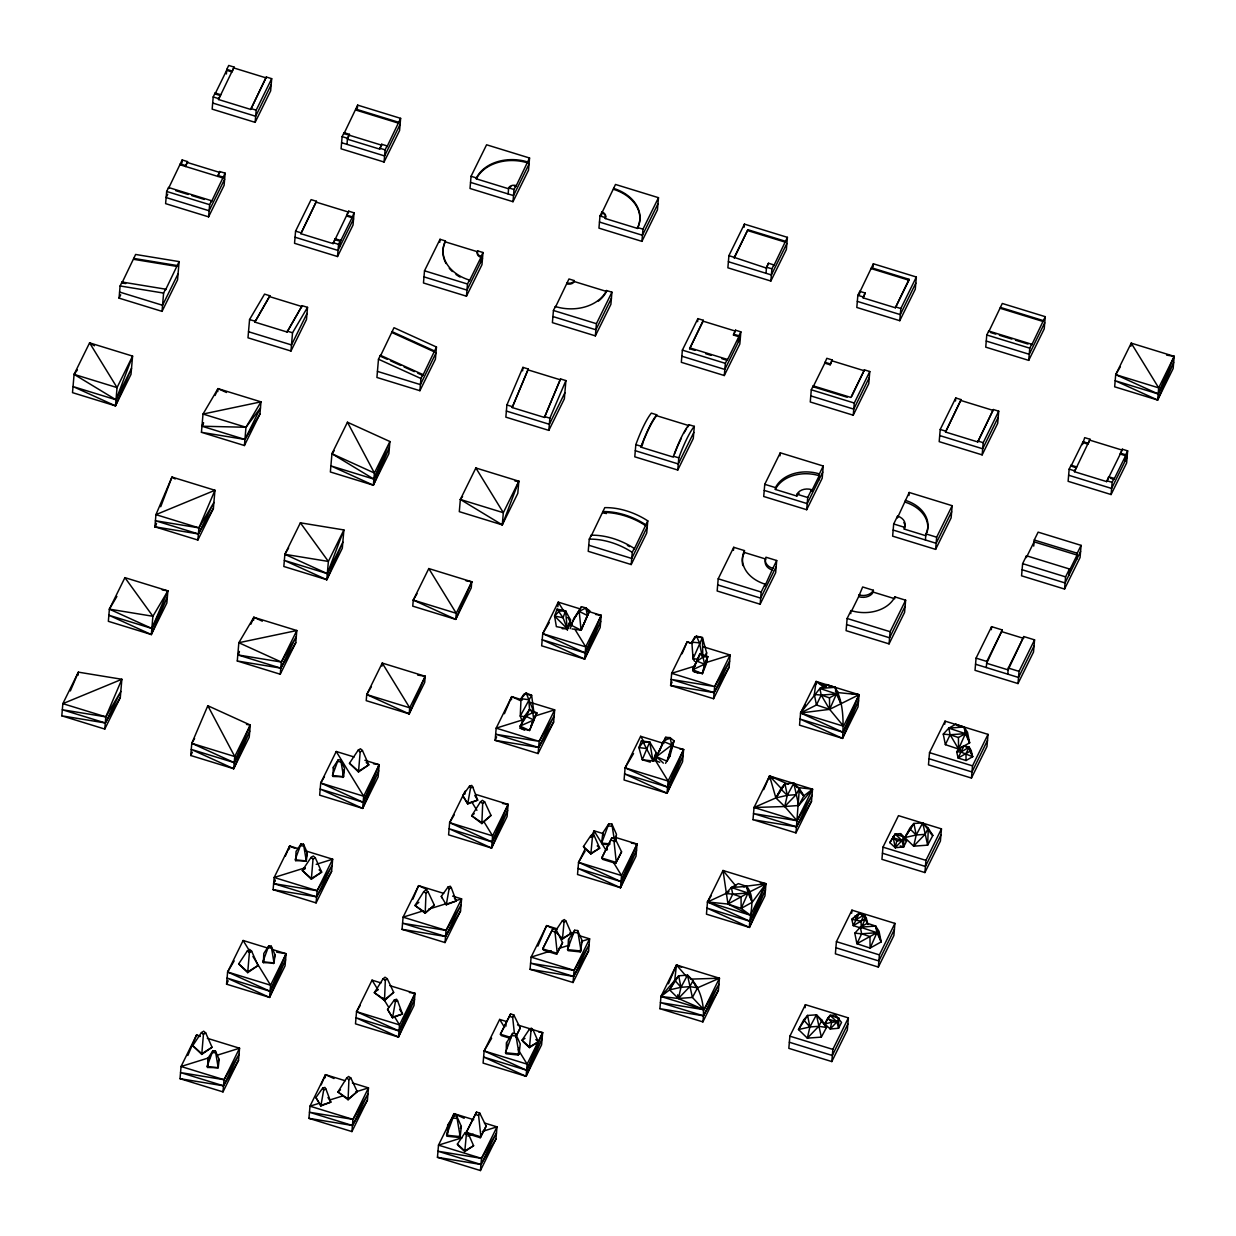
<?xml version="1.0" encoding="UTF-8"?>
<svg xmlns="http://www.w3.org/2000/svg" width="1236" height="1236" viewBox="0 0 1236 1236"><rect width="100%" height="100%" fill="white"/><g stroke="black" fill="none" stroke-linecap="round" stroke-linejoin="round"><path stroke-width="1.5" d="M900.163 845.872L903.624 846.954L903.856 836.834L900.426 833.62L895.158 834.099L889.812 842.628L895.25 847.711L903.624 846.954L906.56 841.113L903.856 836.834L895.158 834.099L889.812 842.628M656.007 756.432L656.115 752.508L649.703 741.971L641.345 740.997L638.919 747.61L642.272 759.738L650.321 762.149M350.869 1078.039L348.907 1079.661L348.089 1099.762L337.907 1091.96L346.621 1078.116L348.598 1076.479L350.869 1078.039L357.235 1091.62L348.089 1099.762M387.301 978.757L385.323 980.395L384.504 1000.48L374.323 992.678L383.036 978.835L385.014 977.212L387.301 978.757L393.666 992.338L384.504 1000.48M427.98 891.604L426.003 893.226L425.184 913.311L415.002 905.509L423.716 891.666L425.694 890.044L427.98 891.604L434.346 905.185L425.184 913.311M484.651 801.855L482.689 803.493L481.855 823.578L471.688 815.775L480.402 801.932L482.364 800.31L484.651 801.855L491.016 815.436L481.855 823.578M464.767 1151.566L466.327 1134.725L464.705 1133.227L457.382 1144.088L458.17 1145.463L464.767 1151.566L473.604 1145.741L468.274 1133.582L466.636 1132.068L464.705 1133.227M529.471 1047.618L531.016 1030.793L529.394 1029.279L522.071 1040.156L522.859 1041.531L529.471 1047.618L538.293 1041.793L532.963 1029.65L531.325 1028.136L529.394 1029.279M562.38 920.712L564.311 919.569L565.949 921.067L571.279 933.226L562.457 939.051L564.018 922.226L562.38 920.712L555.057 931.589M590.854 853.983L592.415 837.143L590.777 835.644L583.469 846.521L584.242 847.881L590.854 853.983L599.692 848.159L594.346 836L592.724 834.501L590.777 835.644M694.555 661.306L693.072 658.757L693.365 655.111M205.701 1032.941L203.446 1034.347L201.746 1054.416L192.723 1045.671L201.437 1032.585L203.693 1031.179L205.701 1032.941L212.067 1047.278L201.746 1054.416M251.65 951.195L249.394 952.601L247.694 972.655L238.672 963.91L247.385 950.839L249.657 949.418L251.65 951.195L258.015 965.532L247.694 972.655M315.304 857.784L313.032 859.19L311.348 879.244L302.31 870.515L311.039 857.429L313.295 856.023L315.304 857.784L321.669 872.122L311.348 879.244M362.442 750.53L360.186 751.936L358.486 771.99L349.464 763.261L358.177 750.175L360.449 748.769L362.442 750.53L368.807 764.868L358.486 771.99M77.42 369.919L74.083 374.369L72.507 392.646L115.489 405.871L131.001 374.369L132.576 356.092L89.595 342.866L74.083 374.369L116.014 399.784L131.526 368.282L115.489 405.871L73.032 386.559L116.014 399.784L132.576 356.092L117.049 387.594L115.489 405.871M61.8 715.829L62.851 703.655L78.362 672.152L121.854 679.275L120.294 697.552L104.782 729.055L61.8 715.829L105.292 722.967L120.294 697.552M78.1 675.196L78.362 672.152L70.344 690.939M179.112 261.599L177.551 279.861L162.04 311.364L119.058 298.139L120.108 285.964L122.04 282.024L165.547 289.162L165.469 290.074L179.112 261.599L135.62 254.461L121.962 282.936L125.748 283.554M121.962 282.936L122.04 282.024M116.895 596.432L109.386 609.147L108.351 621.322L151.317 634.547L166.845 603.044L167.88 590.87L124.913 577.645L109.386 609.147L151.843 628.46L167.354 596.957L151.317 634.547L108.876 615.234L151.843 628.46L167.88 590.87L162.21 589.927M104.782 729.055L105.817 716.865L121.854 679.275L62.851 703.655L105.817 716.865L120.819 691.465L105.292 722.967L62.325 709.742L105.817 716.865M225.137 173.179L211.495 201.653L211.572 200.742L168.59 187.517L166.659 191.456L165.609 203.631L208.59 216.856L224.102 185.354L225.137 173.179L219.776 171.526L217.752 176.377L219.776 171.526M168.59 187.517L168.513 188.428L182.171 159.954L187.548 161.607L185.524 166.458L187.548 161.607M162.04 311.364L163.6 293.086L165.547 289.162M181.908 162.998L182.171 159.954M213.38 508.537L198.393 533.952L154.902 526.814L155.937 514.639L171.974 477.05L214.956 490.275L213.38 508.537L197.868 540.039L154.902 526.814L156.354 523.4M151.317 634.547L152.893 616.27L167.88 590.87M213.195 96.949L212.159 109.139L255.126 122.349L270.653 90.861L271.688 78.671L266.327 77.018L250.723 109.432L218.494 99.513L220.518 94.662L215.141 93.009L213.195 96.949L218.571 98.602M220.518 94.662L220.425 95.574L215.064 93.921L215.141 93.009M208.59 216.856L209.626 204.682L211.572 200.742M226.389 73.959L226.775 69.386L228.722 65.446L234.083 67.099L218.494 99.513M234.083 67.099L232.074 71.951L226.698 70.297L215.064 93.921M201.437 432.322L203.013 414.045L217.999 388.629L260.981 401.855L259.931 414.045L244.419 445.532L201.437 432.322L244.944 439.444L259.931 414.045M197.868 540.039L198.919 527.865L214.956 490.275L155.937 514.639L198.919 527.865L213.905 502.449L198.393 533.952L155.412 520.727L198.919 527.865M217.737 391.673L217.999 388.629L226.497 392.492M190.73 755.505L191.781 743.315L207.818 705.725L250.259 725.038L249.224 737.212L233.712 768.715L190.73 755.505L192.368 752.183M255.126 122.349L256.176 110.174L271.688 78.671M207.324 1038.302L239.552 1048.221L238.517 1060.395L222.99 1091.898L180.023 1078.688L181.059 1066.498L196.57 1034.995L200.155 1036.092M250.723 109.432L266.327 77.018M249.564 319.537L247.988 337.814L290.97 351.039L306.482 319.537L307.532 307.347L302.156 305.694L287.076 332.02L254.848 322.102L269.927 295.775L264.55 294.122L249.564 319.537L254.925 321.19M244.419 445.532L245.979 427.27L260.981 401.855L203.013 414.045L245.979 427.27L260.456 407.942L244.944 439.444L201.962 426.219L203.43 422.805M237.281 660.997L238.842 642.72L253.844 617.305L296.81 630.53L295.775 642.72L280.248 674.223L237.281 660.997L280.773 668.12L295.775 642.72M254.848 322.102L269.927 295.775M233.712 768.715L249.749 731.125L234.222 762.627L191.256 749.402L233.712 768.715L234.747 756.54L250.259 725.038L246.489 724.42M253.581 620.348L253.844 617.305L262.326 621.167M271.781 949.31L286.103 953.713L285.053 965.903L269.541 997.406L226.559 984.18L227.609 971.99L243.121 940.488L268.197 948.213M348.706 211.186L333.102 243.616L300.873 233.697L316.462 201.283L311.101 199.629L295.574 231.132L294.539 243.307L337.521 256.532L353.032 225.029L354.068 212.839L348.706 211.186L346.76 215.126L346.683 216.037L352.059 217.69L340.425 241.329L335.049 239.676L335.126 238.764L340.503 240.417L339.977 246.505M222.99 1091.898L224.04 1079.723L239.552 1048.221L217.613 1055.081M290.97 351.039L292.53 332.762L307.532 307.347M300.873 233.697L316.462 201.283M287.076 332.02L302.156 305.694M288.621 547.95L284.867 554.315L283.832 566.49L326.798 579.715L342.31 548.212L343.886 529.935L300.379 522.813L284.867 554.315L327.324 573.628L342.835 542.125L326.798 579.715L284.342 560.402L327.324 573.628L343.886 529.935L328.374 561.438L326.798 579.715M280.248 674.223L281.298 662.032L296.81 630.53L238.842 642.72L281.298 662.032L296.285 636.617L280.773 668.12L237.806 654.91L239.259 651.48M305.786 850.94L332.654 859.205L331.603 871.395L316.092 902.898L273.11 889.673L274.16 877.483L289.672 845.996L298.633 848.746M342.125 136.624L341.09 148.799L384.056 162.024L399.583 130.522L400.618 118.347L357.652 105.122L343.994 133.596L381.6 145.168L379.653 149.108L347.424 139.189L349.448 134.338L344.071 132.685L342.125 136.624L347.501 138.278L346.976 144.365M333.102 243.616L335.126 238.764M269.541 997.406L285.578 959.8L270.066 991.303L227.084 978.078L269.541 997.406L270.591 985.216L286.103 953.713L276.648 952.168M343.994 133.596L344.071 132.685M337.521 256.532L338.556 244.342L340.503 240.417M289.409 849.039L289.672 845.996L294.771 848.313M357.389 108.165L357.652 105.122M352.059 217.69L354.068 212.839M334.168 450.738L331.943 453.72L330.367 471.982L373.349 485.207L388.861 453.705L389.912 441.53L347.455 422.218L331.943 453.72L373.875 479.12L389.386 447.617L373.349 485.207L330.893 465.895L373.875 479.12L389.912 441.53L374.4 473.033L373.349 485.207M354.129 756.988L336.223 751.488L320.711 782.991L319.661 795.165L362.642 808.39L378.154 776.888L379.189 764.713L364.867 760.294M379.653 149.108L381.677 144.257L387.038 145.91L386.961 146.821L400.618 118.347M316.092 902.898L317.127 890.708L332.654 859.205L316.2 864.35M381.6 145.168L381.677 144.257M384.056 162.024L385.107 149.85L387.038 145.91M352.368 1082.937L368.482 1087.896L367.432 1100.071L351.92 1131.573L308.954 1118.348L309.989 1106.174L325.501 1074.671L345.199 1080.727M417.706 373.179L422.805 375.497L422.882 374.585L380.425 355.273L378.479 359.212L376.918 377.474L419.9 390.7L435.412 359.197L436.462 347.022L394.006 327.71L380.348 356.184L387.146 359.274M380.348 356.184L380.425 355.273M325.253 1077.715L325.501 1074.671L333.998 1078.534M371.418 686.629L366.737 694.57L366.211 700.657L409.178 713.883L424.705 682.38L425.215 676.293L382.248 663.068L366.737 694.57L409.178 713.883L425.215 676.293L417.66 675.057M362.642 808.39L378.679 770.8L363.152 802.303L320.186 789.078L362.642 808.39L363.678 796.216L379.189 764.713L373.519 763.771M381.986 666.111L382.248 663.068L409.703 707.795L409.178 713.883M381.012 982.914L372.051 980.163L356.54 1011.666L355.489 1023.841L398.471 1037.066L413.983 1005.563L415.033 993.389L389.958 985.679M424.504 270.792L423.469 282.982L466.451 296.192L481.963 264.689L482.998 252.515L477.637 250.862L477.56 251.773A5.716 4.264 4.9 0 0 480.989 257.366L469.356 280.989L469.433 280.078A40.046 29.803 4.9 0 1 445.393 240.943L440.031 239.29L424.504 270.792L467.486 284.017L466.451 296.192M351.92 1131.573L352.971 1119.383L368.482 1087.896L355.69 1091.882M419.9 390.7L420.935 378.525L422.882 374.585M439.769 242.333L440.031 239.29M417.026 593.713L413.272 600.063L412.747 606.15L455.729 619.375L471.24 587.872L471.766 581.785L428.799 568.56L413.272 600.063L455.729 619.375L471.766 581.785L466.096 580.858M422.805 375.497L436.462 347.022M443.091 249.394A40.046 29.803 4.9 0 1 445.315 241.854L445.393 240.943M452.623 896.131L461.584 898.881L460.534 911.056L445.022 942.558L402.04 929.333L403.09 917.158L418.602 885.656L443.678 893.365M471.055 176.284L470.02 188.475L512.986 201.7L528.514 170.197L529.549 158.007L486.582 144.782L471.055 176.284L476.432 177.938A40.046 29.803 4.9 0 1 527.617 161.947L529.549 158.007M398.471 1037.066L414.508 999.476L398.996 1030.978L356.014 1017.753L398.471 1037.066L399.522 1024.891L415.033 993.389L409.363 992.462M510.87 186.713A5.716 4.264 4.9 0 0 508.583 188.768L476.354 178.849L476.432 177.938M480.541 262.542L481.067 256.455L482.998 252.515M462.573 496.501L460.348 499.468L459.298 511.658L502.279 524.883L517.791 493.38L518.842 481.19L475.86 467.965L460.348 499.468L502.279 524.883L518.842 481.19L515.01 481.098M455.729 619.375L456.254 613.288L471.766 581.785M464.89 794.192L465.153 791.148L449.626 822.651L448.591 834.841L491.573 848.05L507.084 816.563L508.12 804.373L475.891 794.454M508.135 193.944L508.66 187.857A5.716 4.264 4.9 0 1 515.968 185.57L515.891 186.481A5.716 4.264 4.9 0 0 514.439 186.188M445.022 942.558L446.057 930.384L461.584 898.881L456.099 900.596M512.986 201.7L514.037 189.51L515.968 185.57M484.45 1123.014L496.996 1126.861L495.945 1139.051L480.433 1170.554L437.451 1157.329L438.502 1145.139L454.014 1113.651L473.712 1119.708M515.891 186.481L527.617 161.947M506.899 404.96L505.848 417.15L548.83 430.375L564.342 398.873L565.903 380.595L560.541 378.942L544.427 417.444L512.183 407.54L528.297 369.023L522.936 367.37L506.899 404.96L512.26 406.613M502.279 524.883L503.33 512.693L518.842 481.19M453.751 1116.695L454.014 1113.651L464.195 1118.286M522.627 370.862L522.936 367.37M512.183 407.54L528.297 369.023M491.573 848.05L507.61 810.461L492.082 841.963L449.116 828.738L491.573 848.05L492.608 835.876L508.12 804.373L502.449 803.446M511.441 699.7L511.704 696.64L522.442 699.947M506.822 1021.631L499.653 1019.422L484.141 1050.924L483.091 1063.099L526.072 1076.324L541.584 1044.822L542.635 1032.647L517.56 1024.938M553.434 310.468L552.399 322.642L595.366 335.868L610.893 304.365L611.928 292.19L606.567 290.537A40.046 29.803 4.9 0 1 555.381 306.528L553.434 310.468L596.416 323.693L595.366 335.868M480.433 1170.554L481.468 1158.364L496.996 1126.861L482.364 1131.434M555.381 306.528L555.304 307.44L568.962 278.965L574.323 280.618L574.246 281.53A5.716 4.264 4.9 0 1 566.938 283.816M548.83 430.375L549.865 418.185L565.903 380.595M544.427 417.444L560.541 378.942M579.73 608.761L558.239 602.148L542.728 633.651L541.677 645.825L584.659 659.051L600.171 627.548L601.221 615.374L586.899 610.955M520.186 700.518L511.704 696.64L496.177 728.143L495.142 740.333L538.108 753.558L539.159 741.368L554.67 709.866L531.387 702.712M557.853 606.706L558.116 603.662M578.865 935.528L589.603 938.835L588.568 951.009L573.04 982.512L530.074 969.287L531.109 957.112L546.621 925.61L557.374 928.916M538.108 753.558L553.635 722.056L554.67 709.866L534.57 716.154M526.072 1076.324L542.11 1038.734L526.598 1070.237L483.616 1057.012L526.072 1076.324L527.123 1064.15L542.635 1032.647L538.85 1032.029M613.566 188.397A40.046 29.803 4.9 0 1 637.591 227.532L637.513 228.444L605.285 218.525L605.362 217.613A5.716 4.264 4.9 0 0 601.932 212.02L599.985 215.96L598.95 228.135L641.917 241.36L657.444 209.857L658.479 197.683L615.497 184.458L601.855 212.932A5.716 4.264 4.9 0 1 602.535 213.179M601.669 215.064L601.932 212.02M598.425 301.105A40.046 29.803 4.9 0 0 606.49 291.449L606.567 290.537M591.21 535.203L589.278 539.143L588.228 551.318L631.21 564.543L646.722 533.04L647.772 520.866A54.523 34.963 26.2 0 0 604.79 507.641L591.132 536.115L591.21 535.203A54.523 34.963 26.2 0 1 634.192 548.429L634.114 549.34L647.772 520.866M584.659 659.051L600.696 621.461L585.184 652.963L542.202 639.738L584.659 659.051L585.71 646.861L601.221 615.374L595.551 614.431M585.091 849.055L578.556 862.326L577.521 874.501L620.503 887.726L636.015 856.224L637.05 844.049L615.574 837.436M573.04 982.512L574.091 970.337L589.603 938.835L582.295 941.121M641.917 241.36L642.967 229.185L658.479 197.683M593.682 835.397L593.944 832.338M635.829 444.636L634.779 456.81L677.761 470.035L693.272 438.533L694.323 426.358L688.946 424.705A54.523 10.166 -72.9 0 0 673.435 456.208L673.342 457.119L641.113 447.2L641.19 446.289A54.523 10.166 -72.9 0 1 656.718 414.786L651.341 413.133A54.523 10.166 -72.9 0 0 635.829 444.636L641.19 446.289M631.21 564.543L632.245 552.368L634.192 548.429M663.902 743.485L640.634 736.316L625.107 767.819L624.072 779.993L667.038 793.218L682.566 761.716L683.601 749.541L671.071 745.679M642.751 443.894L641.113 447.2L642.442 443.693A54.523 10.166 -72.9 0 1 655.497 417.181L656.718 414.786M620.503 887.726L636.54 850.136L621.013 881.639L578.046 868.414L620.503 887.726L621.538 875.552L637.05 844.049L631.38 843.106M694.972 350.406L689.611 348.753L703.176 321.19L703.253 320.279L697.892 318.625L682.365 350.128L681.33 362.318L724.296 375.528L739.823 344.041L740.858 331.851L735.497 330.197L733.473 335.049L738.85 336.702L727.216 360.325L721.839 358.672M677.761 470.035L678.796 457.861A54.523 10.166 -72.9 0 1 694.323 426.358M689.611 348.753L703.253 320.279M697.629 321.669L697.892 318.625M687.726 427.1L688.946 424.705M667.038 793.218L683.075 755.629L667.564 787.131L624.582 773.906L667.038 793.218L668.089 781.044L683.601 749.541L679.815 748.923M659.9 1008.684L660.951 996.494L676.463 964.992L719.445 978.217L718.394 990.391L702.882 1021.894L659.9 1008.684L703.408 1015.807L718.394 990.391M728.916 255.62L727.88 267.81L770.847 281.036L786.374 249.533L787.409 237.343L744.427 224.118L728.916 255.62L766.444 268.104L768.468 263.253L773.829 264.906L773.751 265.833L787.409 237.343M724.296 375.528L725.347 363.353L727.293 359.413L689.688 347.841M727.216 360.325L727.293 359.413M733.473 335.049L735.497 330.197M744.18 227.177L744.427 224.118M738.402 341.878L738.927 335.79L740.858 331.851M734.215 258.2L747.873 229.711L785.478 241.283M718.209 578.803L717.158 590.993L760.14 604.219L775.652 572.716L776.702 560.526L765.949 557.22A11.448 8.513 4.9 0 0 772.824 568.405L764.899 585.988L765.069 584.149A34.33 25.554 4.9 0 1 744.458 550.607L733.72 547.301L718.209 578.803L761.175 592.029L760.14 604.219M692.546 643.462L687.17 641.808L671.658 673.311L670.607 685.501L713.589 698.711L714.64 686.536L730.152 655.034L703.284 646.768M733.458 550.36L733.72 547.301M711.241 895.637L707.486 901.986L706.451 914.177L749.418 927.402L764.945 895.899L765.98 883.709L723.014 870.484L707.486 901.986L749.943 921.299L765.47 889.796L749.418 927.402L706.977 908.089L749.943 921.299L765.98 883.709L760.31 882.782M713.589 698.711L729.101 667.224L730.152 655.034L706.389 662.465M765.996 273.28L766.521 267.192L768.468 263.253M702.882 1021.894C705.246 1005.44 700.457 986.313 687.494 975.142L678.672 975.791L660.951 996.494L703.917 1009.719L718.919 984.304L703.408 1015.807L660.426 1002.581L703.917 1009.719L719.445 978.217L690.677 979.128M744.211 553.666L744.458 550.607M770.847 281.036L771.897 268.845L773.829 264.906M764.76 484.311L763.709 496.486L806.691 509.711L822.203 478.208L823.253 466.018L780.271 452.809L764.76 484.311L775.497 487.617A34.33 25.554 4.9 0 1 819.36 473.898L823.253 466.018M799.136 493.288A11.448 8.513 4.9 0 0 796.834 496.053L775.343 489.441L775.497 487.617M780.009 455.852L780.271 452.809M753.002 819.669L754.037 807.494L769.549 775.992L812.531 789.201L811.496 801.392L795.969 832.894L753.002 819.669L796.494 826.807L811.496 801.392M749.418 927.402C749.464 913.79 756.401 898.201 746.683 886.382L738.371 883.616L731.403 887.51L725.872 893.504L707.486 901.986L750.468 915.212L765.98 883.709L744.211 886.428M769.302 779.035L769.549 775.992L788.274 784.227M796.834 496.053L796.988 494.215A11.448 8.513 4.9 0 1 811.604 489.657L811.449 491.48L819.205 475.721A34.33 25.554 4.9 0 0 775.343 489.441M811.295 389.803L810.26 401.978L853.226 415.203L868.753 383.701L869.789 371.526L864.428 369.873L850.847 397.436L813.242 385.864L811.295 389.803L854.277 403.029L853.226 415.203M847.185 397.25L813.164 386.775L813.242 385.864M806.691 509.711L807.726 497.521L811.604 489.657M824.798 363.152L826.822 358.301L832.183 359.954L830.175 364.805L824.798 363.152L813.164 386.775M818.85 479.985L819.36 473.898M830.175 364.805L832.183 359.954M795.969 832.894L799.368 788.599L793.806 783.176L784.984 783.84L781.059 788.259L775.884 797.915L754.037 807.494L797.019 820.704L812.006 795.304L796.494 826.807L753.512 813.582L797.019 820.704L812.531 789.201L796.818 787.425M815.837 684.528L816.1 681.484L859.082 694.709L858.031 706.884L842.519 738.386L799.537 725.161L800.588 712.987L816.1 681.484L825.741 686.274M789.881 1036.17L788.831 1048.344L831.813 1061.57L847.324 1030.067L848.375 1017.892L805.393 1004.667L789.881 1036.17L832.848 1049.395L831.813 1061.57M871.426 267.733L909.032 279.305L908.954 280.217L895.374 307.779L863.145 297.861L865.154 293.009L859.792 291.356L857.846 295.296L856.811 307.47L899.777 320.696L915.289 289.193L916.34 277.019L873.358 263.793L859.715 292.268M859.53 294.4L859.792 291.356M863.145 297.861L865.154 293.009M805.13 1007.711L805.393 1004.667M851.619 396.617L864.428 369.873M873.11 266.837L873.358 263.793M847.139 618.479L846.088 630.654L889.07 643.879L904.582 612.376L905.633 600.202L894.879 596.895A34.33 25.554 4.9 0 1 851.017 610.599L847.139 618.479L890.105 631.704L889.07 643.879M850.754 613.643L851.017 610.599M842.519 738.386C843.709 721.5 843.616 702.28 835.15 687.324L826.838 684.574L819.87 688.452L800.588 712.987L843.045 732.299L858.557 700.797L842.519 738.386L800.063 719.074L843.045 732.299L859.082 694.709L851.511 693.458M858.618 596.679L862.651 586.976L873.388 590.283L873.234 592.106A11.448 8.513 4.9 0 1 858.618 596.679L851.635 610.862M836.417 941.662L835.382 953.837L878.348 967.062L893.875 935.559L894.91 923.385L851.944 910.159L836.417 941.662L879.399 954.887L878.348 967.062M895.374 307.779L909.032 279.305M899.777 320.696L900.828 308.521L916.34 277.019M851.681 913.203L851.944 910.159M897.568 516.092L893.69 523.971L892.639 536.161L935.621 549.371L951.133 517.869L952.168 505.694L909.202 492.469L897.398 517.93L897.568 516.092A11.448 8.513 4.9 0 1 904.428 527.278L904.273 529.101L925.764 535.713M894.879 596.895L894.725 598.718L873.234 592.106M908.939 495.512L909.202 492.469M882.967 847.154L881.932 859.329L924.899 872.554L940.411 841.052L941.461 828.877L898.479 815.652L882.967 847.154L925.949 860.38L924.899 872.554M925.393 539.977L925.918 533.89A34.33 25.554 4.9 0 0 905.324 500.348M940.225 429.464L939.19 441.654L982.157 454.879L997.684 423.376L998.719 411.186L993.358 409.533L977.753 441.947L945.525 432.028L961.114 399.614L955.752 397.961L940.225 429.464L945.602 431.117M935.621 549.371L936.656 537.197L952.168 505.694M955.49 401.005L955.752 397.961M929.518 752.647L928.468 764.837L971.45 778.062L986.961 746.559L988.012 734.369L945.03 721.144L929.518 752.647L972.5 765.872L971.45 778.062M945.525 432.028L961.114 399.614M944.767 724.188L945.03 721.144M988.723 331.032L986.776 334.971L985.741 347.146L1028.707 360.371L1044.219 328.869L1045.27 316.679L1002.288 303.469L988.645 331.943L988.723 331.032L1031.689 344.241L1031.612 345.168L1045.27 316.679M982.157 454.879L983.207 442.689L998.719 411.186M977.753 441.947L993.358 409.533M1023.81 636.555L1008.143 669.897L986.652 663.284L1002.319 629.958L991.581 626.652L976.069 658.139L975.019 670.329L1018 683.554L1033.512 652.052L1034.563 639.862L1023.81 636.555L1008.298 668.058L1007.773 674.161M986.282 667.548L986.807 661.445L1002.319 629.958M991.318 629.696L991.581 626.652M1028.707 360.371L1029.758 348.181L1031.689 344.241M1068.939 575.08L1069.464 568.993L1026.498 555.767L1022.62 563.647L1021.569 575.821L1064.551 589.047L1080.063 557.544L1081.098 545.37L1038.132 532.144L1034.254 540.008L1033.729 546.111M1026.498 555.767L1026.328 557.59L1034.099 541.847L1077.066 555.072L1069.31 570.816M1018 683.554L1019.036 671.364L1034.563 639.862M1071.102 465.2L1071.025 466.111L1076.386 467.764L1076.479 466.853L1071.102 465.2L1069.155 469.139L1068.12 481.314L1111.087 494.539L1126.614 463.036L1127.649 450.862L1122.288 449.209L1120.264 454.06L1125.641 455.713L1113.991 479.336L1110.422 478.239M1064.551 589.047L1065.587 576.872L1069.464 568.993M1121.562 451.434L1106.683 481.623L1074.455 471.704L1076.479 466.853M1082.473 444.62L1084.683 437.637L1090.044 439.29L1074.455 471.704M1076.71 559.336L1077.22 553.234L1081.098 545.37M1090.044 439.29L1088.035 444.141L1082.659 442.488L1071.025 466.111M1120.388 366.69L1115.706 374.632L1114.656 386.806L1157.638 400.031L1173.149 368.529L1174.2 356.354L1131.218 343.129L1115.706 374.632L1158.163 393.944L1173.675 362.442L1157.638 400.031L1115.181 380.719L1158.163 393.944L1174.2 356.354L1166.63 355.118M1106.683 481.623L1108.707 476.772L1114.069 478.425L1113.991 479.336M1108.63 477.683L1108.707 476.772M1111.087 494.539L1112.137 482.364L1114.069 478.425M1122.288 449.209L1122.195 450.12L1089.967 440.201M1130.955 346.173L1131.218 343.129L1158.688 387.857L1157.638 400.031M1125.193 460.889L1125.718 454.802L1127.649 450.862M693.056 980.565L689.796 986.637L678.409 998.487L680.974 987.301L678.672 975.791L669.572 989.882L678.409 998.487L703.917 1009.719L692.407 997.437L678.409 998.487L660.951 996.494L669.572 989.882L674.748 980.225L676.463 964.992L681.561 967.309M207.957 1058.279L207.571 1067.456L218.216 1067.749L219.158 1059.422L215.388 1050.971L212.916 1050.724L207.957 1058.279L208.421 1060.055M207.571 1067.456L208.204 1061.894M215.388 1050.971L218.216 1067.749L207.015 1066.606L212.916 1050.724M263.407 962.643L263.793 953.466L268.753 945.911L271.225 946.158L274.995 954.594L274.037 962.921L263.407 962.643L263.824 958.935M271.225 946.158L274.037 962.921L262.851 961.793L268.753 945.911M273.372 963.647L274.995 954.594M295.667 860.658L296.053 851.48L301.012 843.925L303.484 844.173L307.254 852.608L306.312 860.936L295.667 860.658L296.084 856.95M303.484 844.173L306.312 860.936L295.11 859.808L301.012 843.925M305.848 859.808L307.254 852.608M333.318 767.293L332.932 776.471L343.562 776.749L344.52 768.421L340.75 759.985L338.278 759.738L333.318 767.293L333.782 769.055M340.75 759.985L343.562 776.749L332.36 775.621L338.278 759.738M342.897 777.475L343.747 770.074M447.216 1136.255L447.679 1125.069L453.736 1115.861L456.733 1116.154L461.337 1126.444L460.178 1136.61L459.359 1137.491L447.216 1136.255L448.035 1129.024M456.733 1116.154L460.178 1136.61L446.52 1135.22L453.736 1115.861M459.359 1137.491L459.777 1133.875M506.575 1042.581L506.096 1053.783L518.255 1055.019L519.074 1054.123L520.232 1043.972L515.628 1033.682L512.616 1033.373L506.575 1042.581L506.714 1048.36M515.628 1033.682L519.074 1054.123L505.416 1052.748L512.616 1033.373M518.255 1055.019L519.074 1047.788M568.591 939.453L568.127 950.654L580.271 951.89L582.249 940.843L577.645 930.553L574.647 930.245L568.591 939.453L568.529 947.039M577.645 930.553L581.09 950.994L567.432 949.603L574.647 930.245M580.271 951.89L580.905 946.467M615.683 841.083L616.455 834.315L611.866 824.026L608.854 823.717L602.797 832.925L601.638 843.076L602.334 844.126L609.271 844.821M610.182 843.941L601.638 843.076L608.854 823.717M614.199 838.997L611.866 824.026M614.895 841.731L615.513 836.308M706.204 656.27L706.652 652.886L702.419 637.575L696.486 636.154L694.786 636.911L691.836 642.164L693.072 658.757L697.969 659.19M835.382 691.048L838.595 692.654L859.082 694.709L843.57 726.212L829.634 709.356L816.44 704.983L814.339 694.447L816.1 681.484L823.856 687.154M570.167 628.645L573.612 618.989L581.445 606.706L585.988 607.927L589.541 610.8L581.09 630.19L571.99 628.908M567.478 617.521L570.46 619.916L568.019 628.599L570.46 619.916L565.563 610.816L557.065 609.147L554.578 616.053L556.37 626.621L567.262 628.769L567.386 630.329M707.687 656.625L704.582 664.211L692.67 669.742L696.996 661.183L703.006 657.058L707.687 656.625L706.359 663.886L702.372 673.62L693.334 671.333L692.67 669.742L700.101 653.597L707.687 656.625L702.372 673.62L692.67 669.742L700.101 653.597L703.006 657.058L704.582 664.211L702.372 673.62M520.109 728.112L529.518 730.507L536.903 712.878L529.518 709.433L524.033 717.004L520.109 728.112L524.589 730.198M523.261 720.974L524.033 717.004L532.793 712.6L536.903 712.878L530.97 725.779M322.673 1088.113L323.724 1089.828L320.85 1105.988L330.831 1102.157L325.964 1089.117L324.913 1087.417L322.673 1088.113L315.891 1097.553L320.85 1105.988M394.346 999.939L395.396 1001.654L392.523 1017.815L402.503 1013.983L397.637 1000.944L396.586 999.229L394.346 999.939L387.548 1009.379L392.523 1017.815M446.258 904.829L449.131 888.653L448.081 886.954L450.321 886.243L451.372 887.958L456.238 900.998L446.258 904.829L441.298 896.394L448.081 886.954M469.51 786.111L470.561 787.826L467.687 803.987L477.668 800.155L472.801 787.131L471.75 785.416L469.51 786.111L462.727 795.567L467.687 803.987M903.856 836.834L902.002 840.511L895.25 847.711L896.733 840.99L892.747 836.787M653.968 761.345L656.115 752.508L652.994 760.99L642.272 759.738L649.703 741.971L643.168 742.156L641.345 740.997M665.54 763.338L670.005 755.907L674.022 740.827L670.005 737.614L665.679 737.32L656.44 756.71L656.347 760.866L659.715 762.288M667.116 761.206L671.766 744.953L674.022 740.827L667.116 761.206L656.44 756.71L665.679 737.32L669.016 738.726M521.237 724.945L524.033 717.004M570.46 619.916L567.262 628.769L554.578 616.053L559.29 611.14L565.563 610.816L563.06 617.722L567.262 628.769L562.195 628.691M674.532 453.952L674.671 453.612A54.523 10.166 -72.9 0 1 681.391 438.023M160.711 506.745L171.974 477.05L175.203 478.996M825.895 687.046L826.838 684.574L829.789 686.583M693.072 658.757L702.419 637.575L694.786 636.911M700.101 653.597L696.996 661.183L704.582 664.211M659.313 751.426L663.423 741.445L670.005 737.614L671.766 744.953L656.44 756.71L663.377 763.122M215.079 395.474L217.999 388.629M250.923 624.149L253.844 617.305M250.259 725.038L234.222 762.627L191.781 743.315L194.593 738.556M187.826 1055.498L196.57 1034.995L199.969 1036.54M275.087 880.171L273.635 883.585L316.617 896.811L331.603 871.395M285.3 856.239L289.672 845.996M286.103 953.713L270.066 991.303L227.609 971.99L234.176 960.882M379.189 764.713L363.152 802.303L320.711 782.991L324.45 776.641M321.128 1084.914L325.501 1074.671M412.762 899.329L418.602 885.656L427.1 889.518M504.412 713.728L511.704 696.64M496.594 736.919L495.142 740.333L538.633 747.456L553.635 722.056M415.033 993.389L398.996 1030.978L356.54 1011.666L360.294 1005.316M508.12 804.373L492.082 841.963L449.626 822.651L454.323 814.709M601.221 615.374L585.184 652.963L542.728 633.651L549.294 622.527M447.447 1129.024L454.014 1113.651M537.876 946.112L546.621 925.61L551.72 927.927M682.071 653.767L687.17 641.808L690.569 643.353M672.075 682.071L670.607 685.501L714.114 692.624L729.101 667.224M542.635 1032.647L526.598 1070.237L484.141 1050.924L491.634 1038.225M637.05 844.049L621.013 881.639L578.556 862.326L585.122 851.202M683.601 749.541L667.564 787.131L625.107 767.819L633.543 753.527M668.444 983.794L676.463 964.992L686.304 976.347M763.724 789.649L769.549 775.992L774.648 778.309M861.229 928.128L865.2 918.827L864.304 914.856L859.267 913.28L851.82 919.321L853.257 925.625L861.229 928.128L861.09 921.222L864.304 914.856L866.328 918.008L867.765 924.327L865.2 918.827L853.257 925.625L859.267 913.28L862.095 915.165M586.297 609.163L589.541 610.8L581.09 630.19L570.708 624.952L581.445 606.706M526.397 716.525L529.518 709.433L532.793 712.6L533.798 719.97L529.518 730.507L520.047 726.088L526.397 716.525L533.798 719.97L520.047 726.088M805.269 705.045L800.588 712.987L829.634 709.356L836.478 693.952L835.15 687.324L819.87 688.452L821.198 695.095L829.634 709.356L859.082 694.709M735.791 885.934L723.014 870.484L727.973 904.041L750.468 915.212L741.167 908.414L748.012 893.01L746.683 886.382L731.403 887.51L732.732 894.153L727.973 904.041L707.486 901.986M958.564 749.031L965.409 733.628L964.08 726.984L955.768 724.234L948.8 728.128L943.269 734.122L945.37 744.659L958.564 749.031L969.627 742.851L967.525 732.315L964.08 726.984L948.8 728.128L950.129 734.756L958.564 749.031L958.425 737.521L965.409 733.628L969.627 742.851L964.08 726.984M218.386 1061.06L219.158 1059.422M460.395 1128.453L461.337 1126.444M581.306 942.852L582.249 940.843M945.37 744.659L950.129 734.756L965.409 733.628L948.8 728.128M872.369 926.367L875.613 926.042L881.175 941.909L876.942 932.686L861.662 933.813L856.903 943.717L870.098 948.089L881.175 941.909L879.059 931.372L875.613 926.042L867.301 923.292L860.333 927.185L854.802 933.18L856.903 943.717L876.942 932.686L875.613 926.042L860.333 927.185L861.662 933.813L869.959 936.579L870.098 948.089L876.942 932.686L860.333 927.185M589.541 610.8L581.09 630.19L579.19 611.356L585.988 607.927L587.285 615.451L579.19 611.356L573.612 618.989M167.756 194.237L166.134 197.544L209.1 210.769L224.628 179.266M119.058 298.139L120.695 294.832M178.077 273.774L162.565 305.277L119.583 292.051M271.163 84.759L255.651 116.261L212.685 103.036M203.6 422.913L201.962 426.219L245.979 427.27M154.902 526.814L156.524 523.508M347.501 138.278L349.448 134.338M307.007 313.434L291.495 344.937L248.513 331.727M353.558 218.942L338.031 250.444L295.064 237.219M400.093 124.434L384.581 155.937L341.599 142.712M239.429 651.588L237.806 654.91L281.298 662.032M467.486 284.017L469.433 280.078M435.937 353.11L420.425 384.612L377.443 371.387M482.488 258.602L466.961 290.105L423.994 276.879M529.023 164.094L513.512 195.597L470.53 182.387M275.273 880.264L273.635 883.585L317.127 890.708L332.129 865.308L316.617 896.811L273.11 889.673M226.559 984.18L228.196 980.859M596.416 323.693L611.928 292.19M425.215 676.293L409.703 707.795L366.737 694.57M564.867 392.785L549.356 424.288L506.374 411.063M611.418 298.278L595.891 329.78L552.925 316.555M657.954 203.77L642.442 235.273L599.46 222.047M734.292 257.273L747.873 229.711M647.247 526.953L631.735 558.456L588.753 545.23M693.798 432.445L678.27 463.948L635.304 450.723M740.349 337.938L724.821 369.44L681.855 356.215M786.884 243.446L771.372 274.933L728.39 261.723M590.808 837.452L594.083 830.824L603.029 833.574M515.721 1037.174L520.217 1028.028L513.821 1014.941L510.607 1013.968L500.395 1034.223L501.337 1035.598L509.448 1038.101M511.318 1037.591L500.395 1034.223L510.607 1013.968M556.138 929.596L554.979 931.944L557.281 953.358L542.712 948.877L552.94 928.607L556.138 929.596L562.55 942.666L556.633 954.238L543.655 950.252L542.712 948.877L552.94 928.607M514.392 1033.358L512.662 1017.305L513.821 1014.941M479.738 1113.08L478.595 1115.428L480.897 1136.842L466.327 1132.361L476.54 1112.091L479.738 1113.08L486.15 1126.166L480.232 1137.723L467.27 1133.736M466.327 1132.361L476.54 1112.091M607 847.324L601.731 858L602.674 859.375L615.652 863.361L621.569 851.805L615.157 838.719L611.959 837.73L607 847.324L607.355 849.874M615.157 838.719L613.998 841.067L616.3 862.481L601.731 858L611.959 837.73M515.86 1036.417L520.217 1028.028M556.633 954.238L562.55 942.666M480.232 1137.723L486.15 1126.166M615.652 863.361L621.569 851.805M761.175 592.029L765.069 584.149M772.824 568.405L776.702 560.526M854.277 403.029L869.789 371.526M776.177 566.613L760.665 598.116L717.683 584.906M822.728 472.121L807.201 503.624L764.234 490.398M869.263 377.613L853.752 409.116L810.785 395.891M915.814 283.106L900.302 314.608L857.32 301.383M890.105 631.704L905.633 600.202M905.107 606.289L889.596 637.791L846.614 624.566M951.658 511.781L936.131 543.284L893.164 530.059M998.194 417.274L982.682 448.776L939.715 435.566M1044.744 322.781L1029.233 354.284L986.251 341.059M832.848 1049.395L848.375 1017.892M879.399 954.887L894.91 923.385M925.949 860.38L941.461 828.877M972.5 765.872L988.012 734.369M1174.2 356.354L1158.688 387.857L1115.706 374.632M847.85 1023.98L832.322 1055.482L789.356 1042.257M894.4 929.472L878.873 960.975L835.907 947.749M940.936 834.964L925.424 866.467L882.442 853.242M987.487 740.457L971.975 771.959L928.993 758.734M1034.038 645.965L1018.526 677.467L975.544 664.242M1080.588 551.457L1065.061 582.959L1022.095 569.734M1127.124 456.949L1111.612 488.452L1068.646 475.227M827.718 1018.078L824.767 1023.933L830.206 1029.016L838.58 1028.259L841.531 1022.419L835.397 1014.926L830.113 1015.405L827.718 1018.078L831.689 1022.28L836.973 1021.801L838.811 1018.124L830.113 1015.405L824.767 1023.933L831.689 1022.28L830.206 1029.016L836.973 1021.801L830.113 1015.405M781.059 788.259L769.549 775.992L775.884 797.915L787.286 795.335L793.806 783.176L798.719 805.47L803.91 795.83L812.531 789.201L798.719 805.47L784.721 806.521L775.884 797.915L784.984 783.84L787.286 795.335L784.721 806.521L797.019 820.704M689.734 977.954L687.494 975.142L680.974 987.301L669.572 989.882M754.037 807.494L784.721 806.521L796.108 794.686L799.368 788.599L803.91 795.83L800.125 792.137M719.445 978.217L697.583 987.796L692.407 997.437L687.494 975.142M803.678 1019.901L798.502 1029.542L807.34 1038.147L821.337 1037.112L826.513 1027.456L821.986 1020.241L816.424 1014.818L807.602 1015.467L803.678 1019.901L809.904 1026.962L818.726 1026.313L826.513 1027.456L816.424 1014.818L809.904 1026.962L807.34 1038.147L818.726 1026.313L821.986 1020.241M904.814 837.575L909.99 827.935L913.914 823.5L922.736 822.852L928.298 828.274L932.825 835.505L927.649 845.146L913.651 846.181L904.814 837.575L913.914 823.5L916.216 835.011L913.651 846.181L925.038 834.346L928.298 828.274L927.649 845.146L922.736 822.852L916.216 835.011L904.814 837.575L913.914 823.5M705.138 655.574L706.652 652.886M238.517 1060.395L223.515 1085.811L180.533 1072.585L224.04 1079.723L239.027 1054.308L223.515 1085.811L180.023 1078.688M539.159 741.368L554.145 715.968L538.633 747.456L495.651 734.246L539.159 741.368L496.177 728.143L523.6 719.584M460.534 911.056L445.547 936.471L402.565 923.246L446.057 930.384L461.059 904.968L445.547 936.471L402.04 929.333M367.432 1100.071L352.445 1125.486L309.464 1112.261L352.971 1119.383L367.957 1093.984L352.445 1125.486L308.954 1118.348M714.64 686.536L729.626 661.121L714.114 692.624L671.133 679.398L714.64 686.536L671.658 673.311L695.42 665.895M588.568 951.009L573.566 976.425L530.584 963.199L574.091 970.337L589.078 944.922L573.566 976.425L530.074 969.287M495.945 1139.051L480.959 1164.466L437.977 1151.241L481.468 1158.364L496.47 1132.964L480.959 1164.466L437.451 1157.329M668.259 758.75L670.005 755.907M692.67 669.742L695.513 665.184M775.884 797.915L784.984 783.84M960.017 748.074L956.664 751.72L958.116 758.023L966.088 760.526L972.624 756.71L971.172 750.406L969.148 747.239L964.126 745.663L960.017 748.074L960.913 752.044L958.116 758.023L970.059 751.225L969.148 747.239L960.913 752.044L956.664 751.72L959.939 749.804M531.65 723.446L533.519 721.422M474.238 813.659L471.688 815.775L482.071 822.852L491.016 815.436M418.85 902.342L415.002 905.509L425.385 912.585L434.346 905.185M378.17 989.511L374.323 992.678L384.72 999.754L393.666 992.338M340.472 1089.828L337.907 1091.96L348.289 1099.036L357.235 1091.62M859.267 913.28L851.82 919.321L861.09 921.222M305.246 868.676L302.31 870.515L311.41 878.518L321.669 872.122L319.073 869.835M258.015 965.532L247.756 971.929L238.672 963.91M212.067 1047.278L201.808 1053.69L192.723 1045.671M592.415 837.143L594.346 836M564.018 922.226L565.949 921.067M571.279 933.226L562.488 938.448L556.293 932.732M531.016 1030.793L532.963 1029.65M525.006 1038.425L522.071 1040.156L529.502 1047.016L538.293 1041.793L535.821 1039.522M466.327 1134.725L468.274 1133.582M473.604 1145.741L464.813 1150.948L457.382 1144.088M814.339 694.447L821.198 695.095L829.495 697.846L836.478 693.952L840.696 703.191L835.15 687.324M729.039 891.743L725.872 893.504L732.732 894.153L748.012 893.01L752.245 902.249L741.167 908.414L727.973 904.041L748.012 893.01L731.403 887.51M750.128 891.697L765.98 883.709L752.245 902.249L746.683 886.382L743.439 886.691M470.561 787.826L472.801 787.131M305.23 867.78L274.16 877.483L317.127 890.708M449.131 888.653L451.372 887.958M423.191 910.87L403.09 917.158L446.057 930.384M428.676 909.155L446.953 903.454M446.072 904.18L456.238 900.998L454.338 897.892M210.305 1057.367L181.059 1066.498L224.04 1079.723M551.225 950.824L531.109 957.112L574.091 970.337M558.533 948.537L569.502 945.107M395.396 1001.654L397.637 1000.944M323.724 1089.828L325.964 1089.117M319.135 1103.315L309.989 1106.174L352.971 1119.383M330.105 1099.885L342.897 1095.884M462.264 1137.723L438.502 1145.139L481.468 1158.364M467.749 1136.008L473.233 1134.293M896.733 840.99L902.002 840.511L903.624 846.954M796.108 794.686L787.286 795.335L781.724 789.912M925.038 834.346L916.216 835.011L910.654 829.588M699.468 642.828L691.836 642.164L696.486 636.154L699.468 642.828L702.11 655.883M943.269 734.122L950.129 734.756L958.425 737.521M854.802 933.18L861.662 933.813M338.077 761.561L340.533 761.824M608.606 825.942L611.604 826.251M300.811 845.764L303.268 846.011M574.385 932.485L577.397 932.778M268.552 947.734L271.008 947.981M512.368 1035.613L515.366 1035.922M212.716 1052.562L215.172 1052.809M453.473 1118.086L456.486 1118.395M647.278 748.583L638.919 747.61L643.168 742.156L652.994 760.99L649.703 741.971M528.529 694.833L531.619 695.265L533.813 711.72L526.165 693.025L523.879 694.199L521.036 698.664L520.248 716.077L521.345 718.919M525.223 716.756L520.248 716.077L531.619 695.265L526.165 693.025L521.036 698.664L528.792 699.73L529.626 710.36M693.102 982.172L697.583 987.796L689.796 986.637L680.974 987.301L674.748 980.225M133.673 258.401L177.181 265.524M133.596 259.313L177.103 266.451M120.108 285.964L163.6 293.086M284.867 554.315L328.374 561.438L300.379 522.813M109.386 609.147L152.893 616.27L124.913 577.645M554.578 616.053L563.06 617.722L557.065 609.147M836.092 1017.321L838.811 1018.124L838.58 1028.259L836.973 1021.801L828.259 1019.082M234.006 68.011L266.234 77.93M226.775 69.386L232.152 71.039M355.705 109.062L398.687 122.287M1000.357 307.393L1043.338 320.618M355.628 109.973L398.61 123.198M747.795 230.622L785.385 242.194M871.349 268.645L908.954 280.217M1000.279 308.32L1043.246 321.53M990.422 332.484L995.799 334.137M999.383 335.25L1011.913 339.097M1015.498 340.209L1028.028 344.056M250.8 108.521L256.176 110.174M379.73 148.196L385.107 149.85M508.66 187.857L514.037 189.51M599.985 215.96L605.362 217.613M637.591 227.532L642.967 229.185M766.521 267.192L771.897 268.845M857.846 295.296L863.222 296.949M895.451 306.868L900.828 308.521M986.776 334.971L1029.758 348.181M187.455 162.519L219.699 172.437M316.385 202.194L348.629 212.113M445.315 241.854L477.56 251.773M574.246 281.53L606.49 291.449M703.176 321.19L735.42 331.109M832.106 360.866L864.35 370.785M961.036 400.526L993.265 410.445M180.224 163.894L185.601 165.547M217.83 175.466L223.206 177.119M346.76 215.126L352.136 216.779M733.551 334.137L738.927 335.79M824.875 362.241L830.252 363.894M1082.736 441.576L1088.113 443.23M1120.341 453.149L1125.718 454.802M180.147 164.805L223.129 178.03M175.682 190.638L188.212 194.5M191.796 195.597L204.326 199.444M705.725 353.712L711.086 355.365M166.659 191.456L209.626 204.682M295.574 231.132L300.951 232.785M333.179 242.689L338.556 244.342M682.365 350.128L725.347 363.353M977.83 441.036L983.207 442.689M1069.155 469.139L1074.532 470.792M1106.761 480.711L1112.137 482.364M528.22 369.935L560.464 379.854M269.85 296.702L302.078 306.605M656.64 415.698L688.869 425.617M1034.254 540.008L1077.22 553.234M287.154 331.109L292.53 332.762M544.504 416.532L549.865 418.185M673.435 456.208L678.796 457.861M796.988 494.215L807.726 497.521M893.69 523.971L904.428 527.278M925.918 533.89L936.656 537.197M1022.62 563.647L1065.587 576.872M1002.164 631.781L1023.655 638.394M606.351 513.589L602.766 512.492L606.273 512.523A54.523 34.963 26.2 0 1 642.426 523.647L645.748 525.717M74.083 374.369L117.049 387.594L89.595 342.866L94.43 345.802M460.348 499.468L503.33 512.693L475.86 467.965M976.069 658.139L986.807 661.445M1008.298 668.058L1019.036 671.364M542.728 633.651L585.71 646.861L574.91 629.294M843.57 726.212L800.588 712.987L816.44 704.983L821.198 695.095L836.478 693.952L819.87 688.452M413.272 600.063L456.254 613.288L428.799 568.56M625.107 767.819L668.089 781.044L654.354 758.672M610.8 840.094L613.998 841.067M191.781 743.315L234.747 756.54L207.818 705.725M320.711 782.991L363.678 796.216L336.223 751.488M449.626 822.651L492.608 835.876L483.786 821.507M578.556 862.326L621.538 875.552L613.689 862.774M569.904 932.778L573.489 933.875M551.781 930.955L554.979 931.944M509.464 1016.316L512.662 1017.305M227.609 971.99L270.591 985.216L252.932 956.463M356.54 1011.666L399.522 1024.891L394.608 1016.904M484.141 1050.924L527.123 1064.15L518.286 1049.766M475.381 1114.455L478.595 1115.428M898.139 835.072L895.158 834.099L902.002 840.511L893.304 837.776L895.25 847.711M732.732 894.153L741.028 896.903L741.167 908.414M693.334 671.333L697.923 673.172M663.423 741.445L671.766 744.953M392.059 331.65L434.516 350.962M391.982 332.561L434.439 351.874M390.53 360.819L400.727 365.454M404.126 366.999L414.307 371.634M378.479 359.212L420.935 378.525M331.943 453.72L374.4 473.033L347.455 422.218M966.088 760.526L965.949 753.62L969.148 747.239L972.624 756.71L960.913 752.044L964.126 745.663L966.954 747.564M480.402 801.932L482.689 803.493M423.716 891.666L426.003 893.226M383.036 978.835L385.323 980.395M346.621 1078.116L348.907 1079.661M955.768 724.234L958.719 726.258M835.66 690.63L838.595 692.654M358.177 750.175L360.186 751.936M366.211 762.581L368.807 764.868L358.548 771.264L349.464 763.261M311.039 857.429L313.032 859.19M247.385 950.839L249.394 952.601M201.437 1032.585L203.446 1034.347M597.22 845.872L599.692 848.159L590.885 853.365L583.469 846.521M559.815 936.61L562.457 939.051M903.84 838.58L906.56 841.113L900.426 833.62M930.306 833.033L932.825 835.505L922.736 822.852L923.586 825.54M695.065 985.339L697.583 987.796M797.174 787.394L793.806 783.176L794.655 785.88M800.542 791.612L803.91 795.83M558.239 602.148L564.126 611.727M569.039 619.715L571.974 624.504M640.634 736.316L644.543 742.712M594.083 830.824L605.841 849.982M474.809 795.49L477.668 800.155L467.502 803.338L462.727 795.567M472.013 802.334L476.911 810.322M499.653 1019.422L504.566 1027.41M399.63 1009.318L402.503 1013.983L392.322 1017.166L387.548 1009.379M372.051 980.163L377.938 989.742M382.836 997.73L388.722 1007.309M243.121 940.488L249.996 951.674M327.973 1097.491L330.831 1102.157L320.665 1105.339L315.891 1097.553M441.298 896.394L442.009 897.892M970.059 751.225L972.624 756.71M867.765 924.327L864.304 914.856L856.069 919.661L855.157 915.675M602.797 832.925L603.353 835.088M821.337 1037.112L816.424 1014.818M677.668 994.825L678.409 998.487M505.663 1023.547L506.018 1026.096M565.563 610.816L567.262 628.769M702.419 637.575L702.79 655.945M829.495 697.846L829.634 709.356M460.086 277.065A40.046 29.803 4.9 0 1 455.991 274.469M452.361 271.518A40.046 29.803 4.9 0 1 449.255 268.258M446.026 263.515A40.046 29.803 4.9 0 1 443.106 254.585M442.982 253.287A40.046 29.803 4.9 0 1 442.982 250.676M481.067 256.455A5.716 4.264 4.9 0 1 477.637 250.862M613.489 189.309A40.046 29.803 4.9 0 1 637.513 228.444M605.084 215.249A5.716 4.264 4.9 0 1 605.285 218.525M603.755 213.859A5.716 4.264 4.9 0 1 604.28 214.291M574.323 280.618A5.716 4.264 4.9 0 1 567.015 282.905M873.388 590.283A11.448 8.513 4.9 0 1 858.773 594.856M742.805 565.578A34.33 25.554 4.9 0 1 744.304 552.446L765.795 559.058A11.448 8.513 4.9 0 0 772.67 570.229M602.859 511.58A54.523 34.963 26.2 0 1 645.825 524.806M589.278 539.143A54.523 34.963 26.2 0 1 632.245 552.368M627.363 545.37A54.523 34.963 26.2 0 1 629.665 546.621M905.169 502.171A34.33 25.554 4.9 0 1 927 532.546M903.871 522.565A11.448 8.513 4.9 0 1 904.273 529.101M684.018 433.002A54.523 10.166 -72.9 0 1 686.536 428.83M476.354 178.849A40.046 29.803 4.9 0 1 527.54 162.858M807.602 1015.467L798.502 1029.542L809.904 1026.962L807.602 1015.467"/></g></svg>
